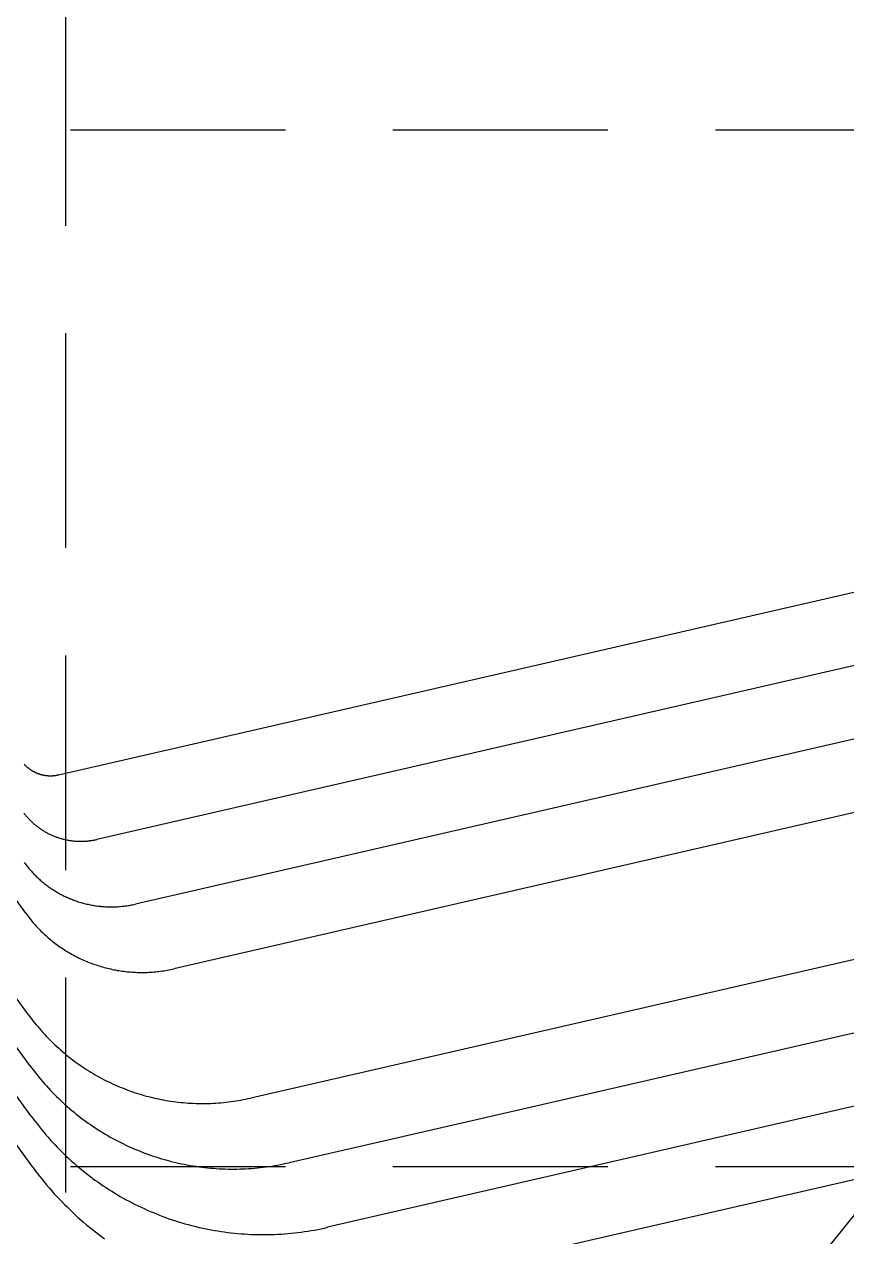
# Model space of a CAD drawing. Header units: inches. Extents: x 2439273 to 2445077, y 7048639 to 7057917.
# Drawn here: x 2442748.3 to 2442863.1, y 7053413 to 7053582.3 of the extents above; entities that cross this region are included whole.
import ezdxf

# ---------------------------------------------------------------- set-up
doc = ezdxf.new("R2010")
doc.units = ezdxf.units.IN
doc.header["$LTSCALE"] = 300
doc.header["$MEASUREMENT"] = 0
doc.linetypes.add('DASHEDX2', pattern=[0.165, 0.125, -0.04])
doc.linetypes.add('HIDDEN', pattern=[0.375, 0.25, -0.125])
for name, color, linetype in [('GRID', 254, 'HIDDEN'), ('new', 3, 'Continuous'), ('PC', 43, 'DASHEDX2')]:
    doc.layers.add(name, color=color, linetype=linetype)

msp = doc.modelspace()

# ---------------------------------------------------------------- linework, layer by layer
at = {"layer": 'GRID', "linetype": 'HIDDEN', "ltscale": 0.4}
for p, q in [((2442754.12, 7049369.17), (2442754.12, 7057765.42)), ((2439424.76, 7053567.54), (2444925.44, 7053567.54)), ((2439424.76, 7053422.78), (2444925.44, 7053422.78))]:
    msp.add_line(p, q, dxfattribs=at)
at = {"layer": 'new', "color": 3, "linetype": 'Continuous', "flags": 128}
msp.add_lwpolyline([(2441289.54, 7051575.25), (2441328.35, 7051607.02), (2441505.77, 7051755.74), (2441595.35, 7051831.79), (2441798.77, 7052085.82), (2441984.9, 7052317.12), (2442210.74, 7052600.11), (2442422.81, 7052864.7), (2442642.04, 7053138.47), (2443656.45, 7054406.17), (2443988.28, 7054583.22), (2444082, 7054633.72)], dxfattribs=at)
at = {"layer": 'PC', "color": 24, "linetype": 'Continuous', "flags": 128}
for points in [[(2442753.08, 7053477.48), (2443051.64, 7053546.11), (2443078.6, 7053528.35), (2443223.56, 7053841.07)], [(2443227.2, 7053839.42), (2443153.29, 7053678.13), (2443084.35, 7053512.59), (2443049.72, 7053535.4), (2442758.44, 7053468.45)], [(2443230.9, 7053837.89), (2443158.77, 7053675.46), (2443090.47, 7053496.58), (2443047.79, 7053524.7), (2442763.81, 7053459.43)], [(2442748.5, 7053458.16), (2442640.07, 7053607.8)], [(2442748.89, 7053443.98), (2442633.6, 7053603.11)], [(2442749.09, 7053436.89), (2442630.36, 7053600.76)], [(2442749.28, 7053429.8), (2442627.12, 7053598.42)], [(2442749.48, 7053422.71), (2442623.88, 7053596.07)], [(2443096.1, 7053486.89), (2443092.38, 7053483.35), (2443045.86, 7053513.99), (2442769.17, 7053450.4)], [(2443114.36, 7053476.66), (2443094.65, 7053457.9), (2443042, 7053492.58), (2442779.9, 7053432.34)], [(2443125.11, 7053473.08), (2443095.79, 7053445.18), (2443040.07, 7053481.88), (2442785.27, 7053423.31)], [(2442748.28, 7053478.97), (2442748.32, 7053478.92), (2442748.36, 7053478.88), (2442748.4, 7053478.84), (2442748.44, 7053478.8), (2442748.48, 7053478.76), (2442748.53, 7053478.72), (2442748.57, 7053478.68), (2442748.61, 7053478.64), (2442748.66, 7053478.6), (2442748.7, 7053478.56), (2442748.74, 7053478.52), (2442748.79, 7053478.49), (2442748.83, 7053478.45), (2442748.88, 7053478.41), (2442748.93, 7053478.38), (2442748.97, 7053478.34), (2442749.02, 7053478.31), (2442749.07, 7053478.27), (2442749.12, 7053478.24), (2442749.16, 7053478.21), (2442749.21, 7053478.17), (2442749.26, 7053478.14), (2442749.31, 7053478.11), (2442749.36, 7053478.08), (2442749.41, 7053478.05), (2442749.46, 7053478.02), (2442749.51, 7053477.99), (2442749.56, 7053477.96), (2442749.62, 7053477.94), (2442749.67, 7053477.91), (2442749.72, 7053477.88), (2442749.77, 7053477.86), (2442749.83, 7053477.83), (2442749.88, 7053477.81), (2442749.93, 7053477.78), (2442749.98, 7053477.76), (2442750.04, 7053477.74), (2442750.09, 7053477.71), (2442750.15, 7053477.69), (2442750.2, 7053477.67), (2442750.26, 7053477.65), (2442750.31, 7053477.63), (2442750.37, 7053477.61), (2442750.42, 7053477.6), (2442750.48, 7053477.58), (2442750.53, 7053477.56), (2442750.59, 7053477.54), (2442750.65, 7053477.53), (2442750.7, 7053477.51), (2442750.76, 7053477.5), (2442750.82, 7053477.49), (2442750.87, 7053477.47), (2442750.93, 7053477.46), (2442750.99, 7053477.45), (2442751.05, 7053477.44), (2442751.1, 7053477.43), (2442751.16, 7053477.42), (2442751.22, 7053477.41), (2442751.28, 7053477.4), (2442751.34, 7053477.39), (2442751.39, 7053477.39), (2442751.45, 7053477.38), (2442751.51, 7053477.37), (2442751.57, 7053477.37), (2442751.63, 7053477.36), (2442751.68, 7053477.36), (2442751.74, 7053477.36), (2442751.8, 7053477.36), (2442751.86, 7053477.35), (2442751.92, 7053477.35), (2442751.98, 7053477.35), (2442752.04, 7053477.35), (2442752.09, 7053477.36), (2442752.15, 7053477.36), (2442752.21, 7053477.36), (2442752.27, 7053477.36), (2442752.33, 7053477.37), (2442752.39, 7053477.37), (2442752.44, 7053477.38), (2442752.5, 7053477.38), (2442752.56, 7053477.39), (2442752.62, 7053477.4), (2442752.68, 7053477.41), (2442752.73, 7053477.41), (2442752.79, 7053477.42), (2442752.85, 7053477.43), (2442752.91, 7053477.44), (2442752.96, 7053477.46), (2442753.02, 7053477.47), (2442753.08, 7053477.48)], [(2442748.24, 7053472.14), (2442748.32, 7053472.05), (2442748.39, 7053471.96), (2442748.46, 7053471.87), (2442748.54, 7053471.78), (2442748.61, 7053471.69), (2442748.69, 7053471.6), (2442748.77, 7053471.51), (2442748.85, 7053471.43), (2442748.93, 7053471.34), (2442749.01, 7053471.26), (2442749.09, 7053471.17), (2442749.17, 7053471.09), (2442749.25, 7053471.01), (2442749.34, 7053470.93), (2442749.42, 7053470.85), (2442749.51, 7053470.77), (2442749.6, 7053470.69), (2442749.69, 7053470.61), (2442749.78, 7053470.54), (2442749.87, 7053470.46), (2442749.96, 7053470.39), (2442750.05, 7053470.32), (2442750.14, 7053470.25), (2442750.23, 7053470.18), (2442750.33, 7053470.11), (2442750.42, 7053470.04), (2442750.52, 7053469.97), (2442750.62, 7053469.91), (2442750.71, 7053469.84), (2442750.81, 7053469.78), (2442750.91, 7053469.71), (2442751.01, 7053469.65), (2442751.11, 7053469.59), (2442751.21, 7053469.53), (2442751.31, 7053469.48), (2442751.42, 7053469.42), (2442751.52, 7053469.36), (2442751.62, 7053469.31), (2442751.73, 7053469.26), (2442751.83, 7053469.21), (2442751.94, 7053469.15), (2442752.04, 7053469.11), (2442752.15, 7053469.06), (2442752.26, 7053469.01), (2442752.36, 7053468.97), (2442752.47, 7053468.92), (2442752.58, 7053468.88), (2442752.69, 7053468.84), (2442752.8, 7053468.8), (2442752.91, 7053468.76), (2442753.02, 7053468.72), (2442753.13, 7053468.68), (2442753.24, 7053468.65), (2442753.36, 7053468.61), (2442753.47, 7053468.58), (2442753.58, 7053468.55), (2442753.69, 7053468.52), (2442753.81, 7053468.49), (2442753.92, 7053468.46), (2442754.04, 7053468.44), (2442754.15, 7053468.41), (2442754.26, 7053468.39), (2442754.38, 7053468.37), (2442754.49, 7053468.35), (2442754.61, 7053468.33), (2442754.73, 7053468.31), (2442754.84, 7053468.29), (2442754.96, 7053468.28), (2442755.07, 7053468.26), (2442755.19, 7053468.25), (2442755.31, 7053468.24), (2442755.42, 7053468.23), (2442755.54, 7053468.22), (2442755.66, 7053468.21), (2442755.77, 7053468.21), (2442755.89, 7053468.2), (2442756.01, 7053468.2), (2442756.12, 7053468.2), (2442756.24, 7053468.2), (2442756.36, 7053468.2), (2442756.47, 7053468.2), (2442756.59, 7053468.21), (2442756.71, 7053468.21), (2442756.82, 7053468.22), (2442756.94, 7053468.23), (2442757.06, 7053468.24), (2442757.17, 7053468.25), (2442757.29, 7053468.26), (2442757.41, 7053468.27), (2442757.52, 7053468.29), (2442757.64, 7053468.3), (2442757.75, 7053468.32), (2442757.87, 7053468.34), (2442757.99, 7053468.36), (2442758.1, 7053468.38), (2442758.21, 7053468.4), (2442758.33, 7053468.43), (2442758.44, 7053468.45)], [(2443135.77, 7053469.43), (2443096.92, 7053432.46), (2443038.14, 7053471.18), (2442790.63, 7053414.29)], [(2442748.3, 7053465.24), (2442748.41, 7053465.1), (2442748.51, 7053464.96), (2442748.62, 7053464.82), (2442748.73, 7053464.68), (2442748.84, 7053464.55), (2442748.95, 7053464.41), (2442749.06, 7053464.28), (2442749.18, 7053464.15), (2442749.29, 7053464.02), (2442749.41, 7053463.89), (2442749.53, 7053463.76), (2442749.65, 7053463.63), (2442749.77, 7053463.5), (2442749.9, 7053463.38), (2442750.02, 7053463.26), (2442750.15, 7053463.14), (2442750.28, 7053463.02), (2442750.41, 7053462.9), (2442750.54, 7053462.78), (2442750.67, 7053462.67), (2442750.81, 7053462.55), (2442750.94, 7053462.44), (2442751.08, 7053462.33), (2442751.22, 7053462.22), (2442751.35, 7053462.12), (2442751.49, 7053462.01), (2442751.64, 7053461.91), (2442751.78, 7053461.8), (2442751.92, 7053461.7), (2442752.07, 7053461.6), (2442752.21, 7053461.51), (2442752.36, 7053461.41), (2442752.51, 7053461.32), (2442752.66, 7053461.23), (2442752.81, 7053461.14), (2442752.96, 7053461.05), (2442753.11, 7053460.96), (2442753.27, 7053460.88), (2442753.42, 7053460.79), (2442753.58, 7053460.71), (2442753.73, 7053460.63), (2442753.89, 7053460.55), (2442754.05, 7053460.48), (2442754.21, 7053460.4), (2442754.37, 7053460.33), (2442754.53, 7053460.26), (2442754.69, 7053460.19), (2442754.85, 7053460.13), (2442755.02, 7053460.06), (2442755.18, 7053460), (2442755.34, 7053459.94), (2442755.51, 7053459.88), (2442755.68, 7053459.82), (2442755.84, 7053459.77), (2442756.01, 7053459.72), (2442756.18, 7053459.67), (2442756.35, 7053459.62), (2442756.51, 7053459.57), (2442756.68, 7053459.52), (2442756.85, 7053459.48), (2442757.02, 7053459.44), (2442757.2, 7053459.4), (2442757.37, 7053459.36), (2442757.54, 7053459.33), (2442757.71, 7053459.3), (2442757.88, 7053459.26), (2442758.06, 7053459.24), (2442758.23, 7053459.21), (2442758.4, 7053459.18), (2442758.58, 7053459.16), (2442758.75, 7053459.14), (2442758.93, 7053459.12), (2442759.1, 7053459.1), (2442759.28, 7053459.09), (2442759.45, 7053459.08), (2442759.63, 7053459.07), (2442759.8, 7053459.06), (2442759.98, 7053459.05), (2442760.15, 7053459.05), (2442760.33, 7053459.04), (2442760.5, 7053459.04), (2442760.68, 7053459.05), (2442760.85, 7053459.05), (2442761.03, 7053459.06), (2442761.21, 7053459.06), (2442761.38, 7053459.07), (2442761.56, 7053459.09), (2442761.73, 7053459.1), (2442761.91, 7053459.12), (2442762.08, 7053459.13), (2442762.25, 7053459.15), (2442762.43, 7053459.18), (2442762.6, 7053459.2), (2442762.78, 7053459.23), (2442762.95, 7053459.25), (2442763.12, 7053459.28), (2442763.29, 7053459.32), (2442763.47, 7053459.35), (2442763.64, 7053459.39), (2442763.81, 7053459.43)], [(2443146.37, 7053465.7), (2443098.06, 7053419.73), (2443036.21, 7053460.47), (2442796, 7053405.26)], [(2442748.5, 7053458.16), (2442748.64, 7053457.97), (2442748.78, 7053457.78), (2442748.92, 7053457.59), (2442749.06, 7053457.41), (2442749.21, 7053457.23), (2442749.36, 7053457.05), (2442749.51, 7053456.87), (2442749.67, 7053456.69), (2442749.82, 7053456.52), (2442749.98, 7053456.35), (2442750.14, 7053456.17), (2442750.3, 7053456), (2442750.46, 7053455.84), (2442750.63, 7053455.67), (2442750.79, 7053455.51), (2442750.96, 7053455.35), (2442751.13, 7053455.19), (2442751.31, 7053455.03), (2442751.48, 7053454.87), (2442751.66, 7053454.72), (2442751.84, 7053454.57), (2442752.02, 7053454.42), (2442752.2, 7053454.27), (2442752.38, 7053454.13), (2442752.57, 7053453.98), (2442752.75, 7053453.84), (2442752.94, 7053453.71), (2442753.13, 7053453.57), (2442753.33, 7053453.43), (2442753.52, 7053453.3), (2442753.71, 7053453.17), (2442753.91, 7053453.05), (2442754.11, 7053452.92), (2442754.31, 7053452.8), (2442754.51, 7053452.68), (2442754.71, 7053452.56), (2442754.91, 7053452.44), (2442755.12, 7053452.33), (2442755.32, 7053452.22), (2442755.53, 7053452.11), (2442755.74, 7053452.01), (2442755.95, 7053451.9), (2442756.16, 7053451.8), (2442756.37, 7053451.7), (2442756.59, 7053451.61), (2442756.8, 7053451.51), (2442757.02, 7053451.42), (2442757.23, 7053451.33), (2442757.45, 7053451.25), (2442757.67, 7053451.16), (2442757.89, 7053451.08), (2442758.11, 7053451), (2442758.33, 7053450.93), (2442758.55, 7053450.86), (2442758.77, 7053450.79), (2442759, 7053450.72), (2442759.22, 7053450.65), (2442759.45, 7053450.59), (2442759.67, 7053450.53), (2442759.9, 7053450.47), (2442760.13, 7053450.42), (2442760.36, 7053450.37), (2442760.59, 7053450.32), (2442760.81, 7053450.27), (2442761.04, 7053450.23), (2442761.27, 7053450.18), (2442761.51, 7053450.15), (2442761.74, 7053450.11), (2442761.97, 7053450.08), (2442762.2, 7053450.05), (2442762.43, 7053450.02), (2442762.67, 7053449.99), (2442762.9, 7053449.97), (2442763.13, 7053449.95), (2442763.36, 7053449.93), (2442763.6, 7053449.92), (2442763.83, 7053449.91), (2442764.07, 7053449.9), (2442764.3, 7053449.89), (2442764.53, 7053449.89), (2442764.77, 7053449.89), (2442765, 7053449.89), (2442765.23, 7053449.9), (2442765.47, 7053449.9), (2442765.7, 7053449.91), (2442765.94, 7053449.93), (2442766.17, 7053449.94), (2442766.4, 7053449.96), (2442766.64, 7053449.98), (2442766.87, 7053450.01), (2442767.1, 7053450.03), (2442767.33, 7053450.06), (2442767.56, 7053450.1), (2442767.8, 7053450.13), (2442768.03, 7053450.17), (2442768.26, 7053450.21), (2442768.49, 7053450.25), (2442768.72, 7053450.3), (2442768.95, 7053450.35), (2442769.17, 7053450.4)], [(2442748.89, 7053443.98), (2442749.1, 7053443.7), (2442749.31, 7053443.42), (2442749.52, 7053443.14), (2442749.74, 7053442.86), (2442749.96, 7053442.59), (2442750.18, 7053442.32), (2442750.41, 7053442.05), (2442750.64, 7053441.79), (2442750.87, 7053441.52), (2442751.11, 7053441.26), (2442751.35, 7053441.01), (2442751.59, 7053440.75), (2442751.84, 7053440.5), (2442752.08, 7053440.25), (2442752.34, 7053440.01), (2442752.59, 7053439.77), (2442752.85, 7053439.53), (2442753.11, 7053439.29), (2442753.37, 7053439.06), (2442753.63, 7053438.83), (2442753.9, 7053438.6), (2442754.17, 7053438.38), (2442754.44, 7053438.15), (2442754.72, 7053437.94), (2442755, 7053437.72), (2442755.28, 7053437.51), (2442755.56, 7053437.3), (2442755.84, 7053437.1), (2442756.13, 7053436.9), (2442756.42, 7053436.7), (2442756.71, 7053436.51), (2442757.01, 7053436.31), (2442757.3, 7053436.13), (2442757.6, 7053435.94), (2442757.9, 7053435.76), (2442758.21, 7053435.59), (2442758.51, 7053435.41), (2442758.82, 7053435.24), (2442759.13, 7053435.08), (2442759.44, 7053434.91), (2442759.75, 7053434.75), (2442760.07, 7053434.6), (2442760.38, 7053434.45), (2442760.7, 7053434.3), (2442761.02, 7053434.16), (2442761.34, 7053434.02), (2442761.67, 7053433.88), (2442761.99, 7053433.75), (2442762.32, 7053433.62), (2442762.65, 7053433.49), (2442762.97, 7053433.37), (2442763.31, 7053433.25), (2442763.64, 7053433.14), (2442763.97, 7053433.03), (2442764.31, 7053432.92), (2442764.64, 7053432.82), (2442764.98, 7053432.72), (2442765.32, 7053432.63), (2442765.66, 7053432.54), (2442766, 7053432.45), (2442766.34, 7053432.37), (2442766.68, 7053432.29), (2442767.02, 7053432.22), (2442767.37, 7053432.15), (2442767.71, 7053432.08), (2442768.06, 7053432.02), (2442768.4, 7053431.96), (2442768.75, 7053431.91), (2442769.1, 7053431.86), (2442769.44, 7053431.81), (2442769.79, 7053431.77), (2442770.14, 7053431.73), (2442770.49, 7053431.7), (2442770.84, 7053431.67), (2442771.19, 7053431.65), (2442771.54, 7053431.63), (2442771.89, 7053431.61), (2442772.24, 7053431.59), (2442772.59, 7053431.59), (2442772.94, 7053431.58), (2442773.29, 7053431.58), (2442773.64, 7053431.58), (2442774, 7053431.59), (2442774.35, 7053431.6), (2442774.7, 7053431.62), (2442775.05, 7053431.64), (2442775.4, 7053431.66), (2442775.75, 7053431.69), (2442776.1, 7053431.72), (2442776.45, 7053431.76), (2442776.79, 7053431.8), (2442777.14, 7053431.84), (2442777.49, 7053431.89), (2442777.84, 7053431.94), (2442778.18, 7053432), (2442778.53, 7053432.06), (2442778.87, 7053432.12), (2442779.22, 7053432.19), (2442779.56, 7053432.27), (2442779.9, 7053432.34)], [(2442749.09, 7053436.89), (2442749.33, 7053436.56), (2442749.57, 7053436.23), (2442749.82, 7053435.91), (2442750.08, 7053435.59), (2442750.33, 7053435.27), (2442750.6, 7053434.95), (2442750.86, 7053434.64), (2442751.13, 7053434.33), (2442751.4, 7053434.03), (2442751.68, 7053433.72), (2442751.96, 7053433.42), (2442752.24, 7053433.13), (2442752.52, 7053432.83), (2442752.81, 7053432.54), (2442753.11, 7053432.26), (2442753.4, 7053431.98), (2442753.7, 7053431.7), (2442754, 7053431.42), (2442754.31, 7053431.15), (2442754.62, 7053430.88), (2442754.93, 7053430.61), (2442755.25, 7053430.35), (2442755.56, 7053430.1), (2442755.88, 7053429.84), (2442756.21, 7053429.59), (2442756.54, 7053429.35), (2442756.87, 7053429.1), (2442757.2, 7053428.86), (2442757.53, 7053428.63), (2442757.87, 7053428.4), (2442758.21, 7053428.17), (2442758.56, 7053427.95), (2442758.9, 7053427.73), (2442759.25, 7053427.52), (2442759.6, 7053427.31), (2442759.96, 7053427.1), (2442760.31, 7053426.9), (2442760.67, 7053426.7), (2442761.03, 7053426.5), (2442761.39, 7053426.31), (2442761.76, 7053426.13), (2442762.13, 7053425.95), (2442762.49, 7053425.77), (2442762.87, 7053425.6), (2442763.24, 7053425.43), (2442763.61, 7053425.27), (2442763.99, 7053425.11), (2442764.37, 7053424.95), (2442764.75, 7053424.8), (2442765.13, 7053424.66), (2442765.52, 7053424.51), (2442765.9, 7053424.38), (2442766.29, 7053424.24), (2442766.68, 7053424.12), (2442767.07, 7053423.99), (2442767.46, 7053423.87), (2442767.86, 7053423.76), (2442768.25, 7053423.65), (2442768.65, 7053423.55), (2442769.04, 7053423.45), (2442769.44, 7053423.35), (2442769.84, 7053423.26), (2442770.24, 7053423.17), (2442770.64, 7053423.09), (2442771.04, 7053423.01), (2442771.45, 7053422.94), (2442771.85, 7053422.87), (2442772.25, 7053422.81), (2442772.66, 7053422.75), (2442773.07, 7053422.7), (2442773.47, 7053422.65), (2442773.88, 7053422.61), (2442774.29, 7053422.57), (2442774.69, 7053422.53), (2442775.1, 7053422.5), (2442775.51, 7053422.48), (2442775.92, 7053422.46), (2442776.33, 7053422.44), (2442776.74, 7053422.43), (2442777.15, 7053422.43), (2442777.56, 7053422.43), (2442777.97, 7053422.43), (2442778.38, 7053422.44), (2442778.79, 7053422.45), (2442779.19, 7053422.47), (2442779.6, 7053422.49), (2442780.01, 7053422.52), (2442780.42, 7053422.55), (2442780.83, 7053422.59), (2442781.23, 7053422.63), (2442781.64, 7053422.68), (2442782.05, 7053422.73), (2442782.45, 7053422.79), (2442782.86, 7053422.85), (2442783.26, 7053422.92), (2442783.66, 7053422.99), (2442784.07, 7053423.06), (2442784.47, 7053423.14), (2442784.87, 7053423.23), (2442785.27, 7053423.31)], [(2442749.28, 7053429.8), (2442749.56, 7053429.42), (2442749.84, 7053429.05), (2442750.13, 7053428.68), (2442750.42, 7053428.31), (2442750.71, 7053427.95), (2442751.01, 7053427.59), (2442751.31, 7053427.23), (2442751.62, 7053426.88), (2442751.93, 7053426.53), (2442752.24, 7053426.18), (2442752.56, 7053425.84), (2442752.88, 7053425.5), (2442753.21, 7053425.17), (2442753.54, 7053424.84), (2442753.88, 7053424.51), (2442754.21, 7053424.19), (2442754.56, 7053423.87), (2442754.9, 7053423.55), (2442755.25, 7053423.24), (2442755.6, 7053422.93), (2442755.96, 7053422.63), (2442756.32, 7053422.33), (2442756.69, 7053422.04), (2442757.05, 7053421.75), (2442757.42, 7053421.46), (2442757.8, 7053421.18), (2442758.17, 7053420.9), (2442758.55, 7053420.63), (2442758.94, 7053420.36), (2442759.32, 7053420.1), (2442759.71, 7053419.84), (2442760.11, 7053419.58), (2442760.5, 7053419.33), (2442760.9, 7053419.09), (2442761.3, 7053418.85), (2442761.7, 7053418.61), (2442762.11, 7053418.38), (2442762.52, 7053418.15), (2442762.93, 7053417.93), (2442763.35, 7053417.72), (2442763.76, 7053417.5), (2442764.18, 7053417.3), (2442764.61, 7053417.09), (2442765.03, 7053416.9), (2442765.46, 7053416.71), (2442765.89, 7053416.52), (2442766.32, 7053416.34), (2442766.75, 7053416.16), (2442767.19, 7053415.99), (2442767.62, 7053415.82), (2442768.06, 7053415.66), (2442768.5, 7053415.5), (2442768.95, 7053415.35), (2442769.39, 7053415.2), (2442769.84, 7053415.06), (2442770.28, 7053414.93), (2442770.73, 7053414.8), (2442771.18, 7053414.67), (2442771.64, 7053414.55), (2442772.09, 7053414.44), (2442772.54, 7053414.33), (2442773, 7053414.22), (2442773.46, 7053414.12), (2442773.92, 7053414.03), (2442774.38, 7053413.94), (2442774.84, 7053413.86), (2442775.3, 7053413.78), (2442775.76, 7053413.71), (2442776.22, 7053413.64), (2442776.69, 7053413.58), (2442777.15, 7053413.53), (2442777.62, 7053413.48), (2442778.08, 7053413.43), (2442778.55, 7053413.39), (2442779.02, 7053413.36), (2442779.48, 7053413.33), (2442779.95, 7053413.31), (2442780.42, 7053413.29), (2442780.89, 7053413.28), (2442781.35, 7053413.27), (2442781.82, 7053413.27), (2442782.29, 7053413.28), (2442782.76, 7053413.29), (2442783.22, 7053413.3), (2442783.69, 7053413.32), (2442784.16, 7053413.35), (2442784.63, 7053413.38), (2442785.09, 7053413.42), (2442785.56, 7053413.46), (2442786.02, 7053413.51), (2442786.49, 7053413.56), (2442786.95, 7053413.62), (2442787.42, 7053413.69), (2442787.88, 7053413.75), (2442788.34, 7053413.83), (2442788.8, 7053413.91), (2442789.26, 7053414), (2442789.72, 7053414.09), (2442790.18, 7053414.19), (2442790.63, 7053414.29)], [(2442749.48, 7053422.71), (2442749.79, 7053422.29), (2442750.11, 7053421.87), (2442750.43, 7053421.45), (2442750.75, 7053421.04), (2442751.08, 7053420.63), (2442751.42, 7053420.22), (2442751.76, 7053419.82), (2442752.1, 7053419.42), (2442752.45, 7053419.03), (2442752.81, 7053418.64), (2442753.17, 7053418.26), (2442753.53, 7053417.88), (2442753.9, 7053417.5), (2442754.27, 7053417.13), (2442754.65, 7053416.76), (2442755.03, 7053416.39), (2442755.41, 7053416.04), (2442755.8, 7053415.68), (2442756.19, 7053415.33), (2442756.59, 7053414.99), (2442756.99, 7053414.64), (2442757.4, 7053414.31), (2442757.81, 7053413.98), (2442758.22, 7053413.65), (2442758.64, 7053413.33), (2442759.06, 7053413.01), (2442759.48, 7053412.7)]]:
    msp.add_lwpolyline(points, dxfattribs=at)

doc.saveas('drawing.dxf')
